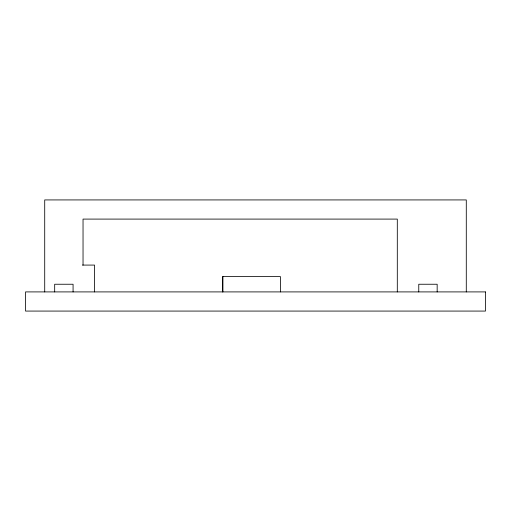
<?xml version="1.0" encoding="UTF-8"?>
<svg xmlns="http://www.w3.org/2000/svg" width="511" height="511" viewBox="0 0 511 511"><rect width="100%" height="100%" fill="white"/><g stroke="black" fill="none" stroke-linecap="round" stroke-linejoin="round"><path stroke-width="0.77" d="M82.38 265.081L94.535 265.081L94.535 291.909M466.288 291.909L466.288 199.929L44.713 199.929L44.713 291.909M437.161 291.909L437.161 284.244L418.765 284.244L418.765 291.909M397.303 291.909L397.303 219.091L83.038 219.091L83.038 265.081M280.411 291.909L280.411 276.579L222.617 276.579L222.617 291.909M222.924 276.579L222.924 291.909M73.073 291.909L73.073 284.244L54.677 284.244L54.677 291.909M485.45 291.909L25.55 291.909L25.55 311.071L485.45 311.071L485.45 291.909"/></g></svg>
